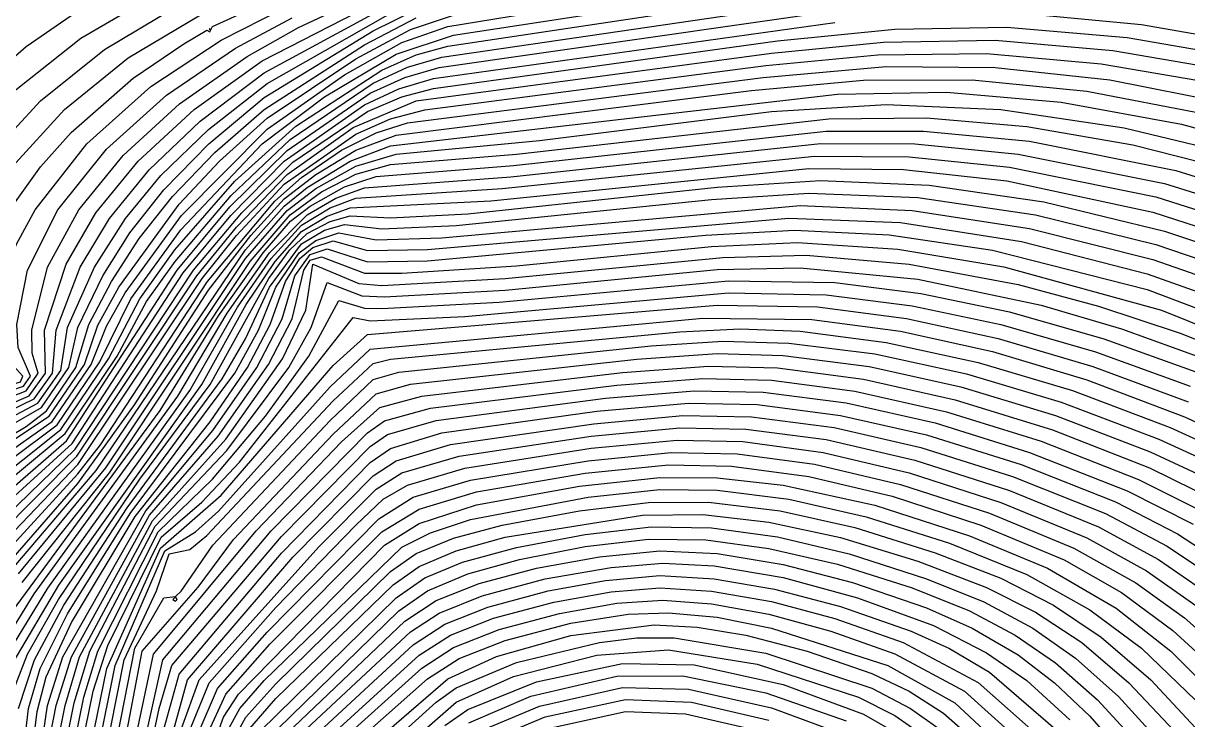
# Model space of a CAD drawing. Header units: inches. Extents: x 2608994 to 2618701, y 1261813 to 1271655.
# Drawn here: x 2615833.5 to 2616321, y 1263285.6 to 1263577.3 of the extents above; entities that cross this region are included whole.
import ezdxf

# ---------------------------------------------------------------- set-up
doc = ezdxf.new("R2010")
doc.units = ezdxf.units.IN
doc.header["$MEASUREMENT"] = 0

msp = doc.modelspace()

# ---------------------------------------------------------------- linework, layer by layer
for points, elevation in [([(2615460.4, 1263414.56), (2615514.71, 1263392.32), (2615549.2, 1263375.59), (2615592.4, 1263350.34), (2615614, 1263339.89), (2615636.8, 1263333.08), (2615653.6, 1263332.62), (2615669.2, 1263338.37), (2615698, 1263362.15), (2615719.6, 1263374.74), (2615780.8, 1263402.26), (2615834.8, 1263423.28), (2615839.73, 1263430.72), (2615837.33, 1263439.12), (2615837.09, 1263448.72), (2615843.68, 1263475.12), (2615856.78, 1263499.12), (2615875.33, 1263521.92), (2615898.96, 1263543.52), (2615927.2, 1263563.33), (2615948.8, 1263575.45), (2616001.6, 1263600.4)], 291), ([(2615460.87, 1263346.72), (2615495.87, 1263322.72), (2615516.55, 1263305.92), (2615623.6, 1263210.08), (2615635.6, 1263201.68), (2615645.2, 1263199.87), (2615652.4, 1263203.15), (2615659.6, 1263209.59), (2615692.76, 1263249.52), (2615708.17, 1263273.52), (2615718.76, 1263303.52), (2615732.37, 1263322.72), (2615747.8, 1263337.12), (2615789.12, 1263370.72), (2615845.6, 1263410.48), (2615862.02, 1263434.32), (2615868.4, 1263450.35), (2615876.2, 1263464.32), (2615899.75, 1263496.72), (2615935.6, 1263532.94), (2615968, 1263555.67), (2615992, 1263569.19), (2616011.2, 1263575.94), (2616157.6, 1263599.9)], 298), ([(2615439.69, 1263349.12), (2615490.95, 1263313.12), (2615544.88, 1263263.92), (2615600.74, 1263207.52), (2615616.81, 1263188.32), (2615633.2, 1263165.19), (2615706.4, 1263233.8), (2615712.4, 1263252.79), (2615713.53, 1263273.52), (2615717.63, 1263286.72), (2615724.47, 1263302.32), (2615734, 1263316.12), (2615790, 1263365.92), (2615847.71, 1263409.12), (2615865.61, 1263435.52), (2615878.58, 1263461.92), (2615899.44, 1263490.72), (2615933.57, 1263526.72), (2615959.6, 1263546.44), (2615989.6, 1263564.32), (2616013.6, 1263572.3), (2616190, 1263599.42)], 299), ([(2615458.37, 1263406.72), (2615510.53, 1263383.92), (2615543.09, 1263367.12), (2615588.8, 1263338.81), (2615612.8, 1263326.44), (2615634.4, 1263319.33), (2615653.6, 1263318.24), (2615662, 1263320.41), (2615670.4, 1263324.87), (2615700.58, 1263352.72), (2615722, 1263366.98), (2615783.2, 1263398.31), (2615836, 1263421.27), (2615842.87, 1263430.72), (2615842.44, 1263448.72), (2615851.43, 1263476.32), (2615863.95, 1263497.92), (2615881.67, 1263519.52), (2615905.13, 1263541.12), (2615933.61, 1263561.52), (2616001.6, 1263596.53)], 292), ([(2615454.43, 1263399.52), (2615506.09, 1263375.52), (2615538.4, 1263357.72), (2615585.2, 1263326.88), (2615611.6, 1263312.34), (2615634.4, 1263304.31), (2615654.8, 1263303.35), (2615664.4, 1263306.27), (2615672.8, 1263311.67), (2615704.16, 1263344.32), (2615728.81, 1263362.32), (2615784.4, 1263393.88), (2615838.05, 1263419.92), (2615845.78, 1263430.72), (2615847.25, 1263448.72), (2615857.42, 1263475.12), (2615869.6, 1263495.52), (2615886.18, 1263515.92), (2615907.64, 1263536.32), (2615934.4, 1263556.54), (2615996.8, 1263590.42)], 293), ([(2615785.49, 1263356.32), (2615849.2, 1263407.11), (2615869.22, 1263436.72), (2615882.32, 1263461.92), (2615896.95, 1263482.32), (2615922.11, 1263511.12), (2615947.6, 1263534.21), (2615983.6, 1263557.67), (2615998, 1263564.02), (2616011.2, 1263567.69), (2616185.2, 1263593.88)], 300), ([(2615388.4, 1263462.29), (2615531.73, 1263415.12), (2615564.8, 1263401.81), (2615617.6, 1263377.05), (2615635.6, 1263372.42), (2615651.2, 1263371.92), (2615662, 1263374.81), (2615687.2, 1263389.52), (2615719.6, 1263401.97), (2615829.27, 1263428.32), (2615820.73, 1263434.32), (2615816.23, 1263442.72), (2615814.15, 1263455.92), (2615815.89, 1263470.32), (2615821.25, 1263485.92), (2615829.62, 1263501.52), (2615840.76, 1263517.12), (2615853.53, 1263531.52), (2615879.53, 1263554.32), (2615900.8, 1263568.67), (2615910.4, 1263574.36), (2615911.6, 1263573.67), (2615912.8, 1263575.97), (2615940.4, 1263588.57)], 288), ([(2615449.6, 1263473.19), (2615521.6, 1263445.74), (2615580.06, 1263427.12), (2615617.6, 1263411.61), (2615632, 1263408.23), (2615644, 1263407.95), (2615669.2, 1263416.95), (2615738.8, 1263435.1), (2615758, 1263434.81), (2615765.2, 1263429.75), (2615768.8, 1263429.12), (2615776, 1263429.6), (2615781.34, 1263431.92), (2615772.57, 1263436.72), (2615777.45, 1263470.32), (2615788.3, 1263496.72), (2615806.89, 1263524.32), (2615830.59, 1263549.52), (2615857.6, 1263571.04), (2615887.6, 1263588.67)], 285), ([(2615452, 1263382.25), (2615500.69, 1263356.32), (2615532.4, 1263335.96), (2615586.4, 1263295.9), (2615612.8, 1263279.62), (2615635.6, 1263270.32), (2615653.6, 1263269.37), (2615665.6, 1263274.01), (2615676.4, 1263282.81), (2615710.42, 1263327.52), (2615732.13, 1263347.92), (2615786.94, 1263385.12), (2615841.16, 1263416.32), (2615852.64, 1263433.12), (2615856.4, 1263449.92), (2615866.87, 1263471.52), (2615878.19, 1263489.52), (2615892.38, 1263507.52), (2615911.21, 1263526.72), (2615934.4, 1263546.14), (2615980, 1263574.07), (2616006.4, 1263587.16)], 295), ([(2615791.97, 1263356.32), (2615851.09, 1263405.52), (2615872.84, 1263437.92), (2615885.17, 1263460.72), (2615897.12, 1263477.52), (2615920.59, 1263505.12), (2615945.2, 1263528.63), (2615980, 1263552.16), (2615994.4, 1263558.84), (2616008.8, 1263563.07), (2616181.6, 1263588.48)], 301), ([(2615388.4, 1263454.16), (2615472.28, 1263427.12), (2615522.12, 1263409.12), (2615558.89, 1263393.52), (2615599.6, 1263372.34), (2615617.6, 1263364.64), (2615636.8, 1263359.69), (2615652.4, 1263359.33), (2615664.4, 1263362.82), (2615691.04, 1263380.32), (2615718.17, 1263392.32), (2615832.33, 1263427.12), (2615833.37, 1263429.52), (2615826.76, 1263436.72), (2615823.66, 1263446.32), (2615823.39, 1263458.32), (2615825.86, 1263471.52), (2615830.77, 1263484.72), (2615838.57, 1263499.12), (2615860.19, 1263526.72), (2615886.98, 1263550.72), (2615916.4, 1263570.12), (2615942.8, 1263583.63)], 289), ([(2615429.2, 1263458.95), (2615545.04, 1263419.92), (2615617.6, 1263388.96), (2615635.6, 1263384.55), (2615650, 1263384.21), (2615659.6, 1263386.78), (2615683.6, 1263399.05), (2615719.6, 1263411.23), (2615742.4, 1263416.37), (2615784.4, 1263421.8), (2615812.65, 1263429.52), (2615812.72, 1263431.92), (2615806.81, 1263441.52), (2615804.37, 1263448.72), (2615804.46, 1263467.92), (2615812.8, 1263491.92), (2615828.85, 1263517.12), (2615850.79, 1263541.12), (2615877.51, 1263562.72), (2615907.77, 1263580.72)], 287), ([(2615434, 1263467.42), (2615503.6, 1263442.43), (2615560, 1263424.34), (2615617.6, 1263400.47), (2615633.2, 1263396.66), (2615647.6, 1263396.21), (2615654.8, 1263397.89), (2615677.2, 1263407.92), (2615726.8, 1263422.41), (2615750.8, 1263426.56), (2615778.4, 1263425.33), (2615798.8, 1263431.58), (2615799.66, 1263433.12), (2615793.72, 1263441.52), (2615791.18, 1263449.92), (2615792.31, 1263470.32), (2615801.96, 1263495.52), (2615818.55, 1263520.72), (2615840.73, 1263544.72), (2615867.51, 1263566.32), (2615897.2, 1263583.97)], 286), ([(2615452.96, 1263391.12), (2615503.63, 1263365.92), (2615537.72, 1263345.52), (2615587.6, 1263310.63), (2615611.6, 1263296.84), (2615634.4, 1263288.18), (2615653.6, 1263287.11), (2615664.4, 1263290.4), (2615672.8, 1263295.74), (2615707.42, 1263335.92), (2615731.6, 1263355.85), (2615786.4, 1263389.92), (2615839.6, 1263418.13), (2615849.22, 1263431.92), (2615852.11, 1263449.92), (2615863.4, 1263475.12), (2615876.33, 1263495.52), (2615891.18, 1263513.52), (2615911.01, 1263532.72), (2615935.6, 1263552.1), (2615993.2, 1263584.83)], 294), ([(2615455.6, 1263483.36), (2615537.93, 1263449.92), (2615585.2, 1263435.29), (2615616.4, 1263422.83), (2615628.4, 1263419.83), (2615639.2, 1263419.38), (2615712.4, 1263441.73), (2615736.4, 1263446.09), (2615747.2, 1263450.12), (2615754.01, 1263458.32), (2615767.49, 1263488.32), (2615779.4, 1263508.72), (2615794.67, 1263529.12), (2615812.53, 1263548.32), (2615834.7, 1263567.52), (2615857.6, 1263583.27)], 284), ([(2615788.31, 1263375.52), (2615844.4, 1263412.7), (2615859.14, 1263434.32), (2615864.8, 1263450.78), (2615873.49, 1263466.72), (2615898.74, 1263501.52), (2615915.71, 1263519.52), (2615935.6, 1263537.46), (2615972.8, 1263562.37), (2615995.6, 1263574.6), (2616013.6, 1263580.59)], 297), ([(2615794.37, 1263352.72), (2615851.6, 1263402.39), (2615897.96, 1263473.92), (2615920.05, 1263500.32), (2615944, 1263524.04), (2615978.8, 1263547.96), (2615993.2, 1263554.56), (2616007.6, 1263558.69), (2616178, 1263583.1)], 302), ([(2616257.2, 1263580.87), (2616301.6, 1263576.77), (2616347.2, 1263568.83), (2616391.6, 1263557.49), (2616434.8, 1263542.88), (2616479.2, 1263523.97), (2616524.8, 1263500.73), (2616568, 1263475.01)], 303), ([(2615453.33, 1263371.92), (2615499.2, 1263345.52), (2615526.94, 1263326.32), (2615585.2, 1263280.37), (2615614, 1263260.89), (2615635.6, 1263250.85), (2615652.4, 1263249.46), (2615663.2, 1263253.63), (2615674, 1263262.94), (2615689.6, 1263282.19), (2615714.96, 1263321.52), (2615732.8, 1263340.1), (2615788, 1263380.61), (2615834.8, 1263408.46), (2615843.2, 1263414.94), (2615855.61, 1263433.12), (2615860.98, 1263451.12), (2615870.42, 1263469.12), (2615882.07, 1263487.12), (2615896, 1263504.76), (2615913.66, 1263523.12), (2615934.4, 1263541.21), (2615976.4, 1263568.25), (2615998, 1263579.48)], 296), ([(2615458.79, 1263423.52), (2615515.71, 1263401.92), (2615553.05, 1263385.12), (2615596, 1263361.5), (2615616.4, 1263352.3), (2615636.8, 1263346.66), (2615653.6, 1263346.34), (2615668, 1263351.38), (2615694.4, 1263371.04), (2615718.4, 1263383.28), (2615778.4, 1263406.39), (2615833.6, 1263425.25), (2615836.62, 1263429.52), (2615831.47, 1263441.52), (2615830.81, 1263451.12), (2615835.32, 1263473.92), (2615848.07, 1263499.12), (2615868.4, 1263524.53), (2615893.45, 1263547.12), (2615922.4, 1263566.77), (2615946.16, 1263579.52)], 290), ([(2615768.8, 1263314.98), (2615855.2, 1263398.87), (2615904.74, 1263473.92), (2615924.97, 1263497.92), (2615946.4, 1263519.16), (2615977.6, 1263540.28), (2615992, 1263546.5), (2616005.2, 1263549.92), (2616149.2, 1263569.86), (2616198.4, 1263574.83), (2616245.2, 1263575.63), (2616295.6, 1263571.3), (2616337.6, 1263564.1), (2616378.4, 1263554.09), (2616419.2, 1263540.96), (2616458.8, 1263525.07), (2616500.8, 1263504.86), (2616542.8, 1263481.38), (2616583.6, 1263455.18)], 304), ([(2615798.03, 1263350.32), (2615854, 1263401.3), (2615900.5, 1263472.72), (2615920.43, 1263496.72), (2615942.8, 1263519.54), (2615976.4, 1263543.13), (2615990.8, 1263549.86), (2616005.2, 1263554.09), (2616173.2, 1263577.6)], 303), ([(2615911.6, 1263574.51), (2615911.82, 1263574.72), (2615911.6, 1263574.99), (2615911.35, 1263574.72), (2615911.6, 1263574.51)], 287), ([(2615773.6, 1263313.12), (2615855.97, 1263395.92), (2615906.19, 1263471.52), (2615922.78, 1263491.92), (2615944, 1263513.98), (2615971.6, 1263533.64), (2615998, 1263544.74), (2616146.8, 1263564.71), (2616193.6, 1263569.35), (2616240.4, 1263570.12), (2616289.6, 1263565.87), (2616330.4, 1263558.91), (2616371.2, 1263548.97), (2616412, 1263535.94), (2616451.6, 1263520.18), (2616493.6, 1263500.04), (2616535.6, 1263476.64), (2616576.4, 1263450.56)], 305), ([(2615779.6, 1263312.25), (2615856.4, 1263392.52), (2615908.46, 1263470.32), (2615922.74, 1263488.32), (2615942.8, 1263509.82), (2615972.8, 1263530.85), (2615987.2, 1263537.26), (2616001.6, 1263540.96), (2616144.4, 1263559.56), (2616191.2, 1263564.06), (2616236.8, 1263564.59), (2616284.68, 1263560.32), (2616325.6, 1263553.26), (2616366.4, 1263543.23), (2616407.2, 1263530.11), (2616446.8, 1263514.28), (2616488.26, 1263494.32), (2616529.6, 1263471.24), (2616571.6, 1263444.36)], 306), ([(2615782, 1263307.49), (2615856.4, 1263388.58), (2615865.88, 1263400.72), (2615910.66, 1263469.12), (2615938.87, 1263502.72), (2615950, 1263512.66), (2615966.8, 1263524.13), (2615981.2, 1263531.32), (2615994.4, 1263535.52), (2616143.2, 1263554.55), (2616194.8, 1263559.1), (2616240.4, 1263558.71), (2616288.4, 1263553.56), (2616337.6, 1263543.85), (2616386.8, 1263529.74), (2616433.6, 1263512.06), (2616480.4, 1263489.96), (2616528.4, 1263463.02), (2616573.98, 1263433.12)], 307), ([(2615783.2, 1263300.58), (2615856.4, 1263384.55), (2615880.17, 1263417.52), (2615911.13, 1263465.52), (2615928.77, 1263488.32), (2615942.8, 1263503.68), (2615956, 1263513.99), (2615972.8, 1263524.08), (2615989.6, 1263530.42), (2616138.4, 1263549.12), (2616185.2, 1263553.43), (2616230.8, 1263553.54), (2616278.8, 1263548.77), (2616328, 1263539.39), (2616377.2, 1263525.61), (2616425.2, 1263507.78), (2616470.8, 1263486.55), (2616520, 1263459.2), (2616565.6, 1263429.39), (2616597.77, 1263404.32)], 308), ([(2615823.08, 1263341.92), (2615864.09, 1263389.92), (2615926.62, 1263482.32), (2615942.8, 1263500.61), (2615952.4, 1263508.45), (2615970.4, 1263519.56), (2615987.2, 1263525.94), (2616174.4, 1263547.61), (2616220, 1263548.4), (2616268, 1263544.16), (2616318.4, 1263534.95), (2616368.8, 1263521.12), (2616416.8, 1263503.53), (2616462.9, 1263482.32), (2616514, 1263453.99), (2616558.4, 1263424.79), (2616590.5, 1263399.52)], 309), ([(2615831.52, 1263346.72), (2615868.07, 1263391.12), (2615926.62, 1263478.72), (2615944, 1263498.81), (2615956, 1263508), (2615972.8, 1263517.36), (2615989.6, 1263522.5), (2616049.6, 1263528.1), (2616146.8, 1263540.24), (2616194.8, 1263543.31), (2616242.8, 1263541.14), (2616294.4, 1263533.53), (2616346, 1263521.02), (2616396.4, 1263504.06), (2616445.6, 1263482.76), (2616498.4, 1263454.53), (2616544.95, 1263424.72), (2616578.8, 1263398.46)], 310), ([(2615833.09, 1263343.12), (2615869.6, 1263389.06), (2615928.48, 1263477.52), (2615945.2, 1263497.04), (2615958.4, 1263506.6), (2615972.8, 1263514.01), (2615987.2, 1263518.06), (2616040, 1263522.45), (2616170.8, 1263537.25), (2616211.6, 1263537.62), (2616253.6, 1263534), (2616298, 1263526.37), (2616343.6, 1263514.78), (2616386.8, 1263500.26), (2616430, 1263482.17), (2616473.2, 1263460.29), (2616516.4, 1263434.76), (2616547.8, 1263412.72), (2616578.8, 1263387.38)], 311), ([(2615825.59, 1263326.32), (2615890.91, 1263415.12), (2615915.31, 1263454.72), (2615933.96, 1263481.12), (2615945.42, 1263494.32), (2615953.6, 1263500.64), (2615968, 1263508.73), (2615981.2, 1263513.09), (2616038.8, 1263517.72), (2616169.6, 1263532.1), (2616210.4, 1263532.13), (2616254.8, 1263527.83), (2616316, 1263515.6), (2616376, 1263496.93), (2616434.8, 1263471.99), (2616493.28, 1263440.32), (2616529.55, 1263416.32), (2616564.43, 1263388.72), (2616597.86, 1263357.52)], 312), ([(2615819.6, 1263308.32), (2615838.05, 1263338.32), (2615898.29, 1263421.12), (2615918.9, 1263455.92), (2615936.61, 1263481.12), (2615952.4, 1263497.07), (2615964.4, 1263504), (2615976.4, 1263508.34), (2616037.6, 1263512.98), (2616167.2, 1263526.88), (2616206.8, 1263526.77), (2616250, 1263522.51), (2616311.2, 1263510.19), (2616371.2, 1263491.41), (2616430, 1263466.38), (2616488.84, 1263434.32), (2616524.8, 1263409.96), (2616559.89, 1263381.52), (2616592.53, 1263350.32)], 313), ([(2615824.9, 1263309.52), (2615843.76, 1263340.72), (2615903.23, 1263423.52), (2615923.23, 1263458.32), (2615937.35, 1263478.72), (2615950, 1263492.71), (2615962, 1263499.91), (2615972.8, 1263503.95), (2616034, 1263508.01), (2616164.8, 1263521.66), (2616204.4, 1263521.36), (2616246.4, 1263517.04), (2616307.6, 1263504.51), (2616367.6, 1263485.49), (2616427.6, 1263459.65), (2616484.33, 1263428.32), (2616520.62, 1263403.12), (2616555.26, 1263374.32), (2616588.21, 1263341.92)], 314), ([(2615829.36, 1263309.52), (2615848.46, 1263341.92), (2615908.22, 1263425.92), (2615926.8, 1263459.52), (2615938.97, 1263477.52), (2615950, 1263490.08), (2615960.8, 1263496.5), (2615970.4, 1263500.01), (2616029.2, 1263502.94), (2616162.4, 1263516.45), (2616202, 1263515.97), (2616245.2, 1263511.24), (2616306.4, 1263498.22), (2616366.4, 1263478.7), (2616426.44, 1263452.32), (2616481.6, 1263421.12), (2616518.32, 1263394.72), (2616553.11, 1263364.72), (2616584.78, 1263332.32)], 315), ([(2615828.4, 1263295.12), (2615835.33, 1263313.12), (2615848.32, 1263335.92), (2615882.33, 1263386.32), (2615911.71, 1263425.92), (2615936.36, 1263470.32), (2615945.19, 1263482.32), (2615952.4, 1263489.18), (2615962, 1263494.28), (2615970.4, 1263496.65), (2615987.2, 1263495.79), (2616019.6, 1263497.52), (2616124, 1263508.59), (2616167.2, 1263511.45), (2616212.8, 1263509.51), (2616260.8, 1263502.44), (2616311.2, 1263490.23), (2616361.6, 1263473.31), (2616409.6, 1263452.72), (2616455.93, 1263428.32), (2616495.75, 1263401.92), (2616532.7, 1263371.92), (2616563.71, 1263341.92), (2616593.12, 1263308.32)], 316), ([(2615831.59, 1263290.32), (2615838.26, 1263310.72), (2615850.58, 1263333.52), (2615877.07, 1263374.32), (2615916.85, 1263428.32), (2615926.61, 1263445.12), (2615936.58, 1263466.72), (2615950, 1263484.94), (2615959.6, 1263490.56), (2615968, 1263493), (2615983.6, 1263491.16), (2616014.8, 1263492.52), (2616121.6, 1263503.47), (2616162.4, 1263506.18), (2616208, 1263504.31), (2616257.2, 1263497), (2616307.6, 1263484.61), (2616359.2, 1263467.04), (2616407.2, 1263446.15), (2616451.71, 1263422.32), (2616491.2, 1263395.48), (2616529.45, 1263363.52), (2616560.49, 1263332.32), (2616589.67, 1263297.52)], 317), ([(2615832.99, 1263266.32), (2615835.67, 1263290.32), (2615840.68, 1263307.12), (2615852.11, 1263329.92), (2615878.34, 1263371.92), (2615922.06, 1263430.72), (2615932.05, 1263448.72), (2615939.29, 1263466.72), (2615949.04, 1263481.12), (2615956, 1263486.35), (2615965.6, 1263489.51), (2615981.2, 1263486.56), (2616008.8, 1263487.47), (2616158.8, 1263500.95), (2616205.6, 1263498.91), (2616254.8, 1263491.34), (2616306.4, 1263478.31), (2616358, 1263460.31), (2616407.2, 1263438.43), (2616448, 1263415.97), (2616488.54, 1263387.52), (2616526.01, 1263355.12), (2616553.82, 1263326.32), (2616579.64, 1263295.12)], 318), ([(2615820.73, 1263188.32), (2615836.68, 1263267.52), (2615839.36, 1263289.12), (2615843.19, 1263303.52), (2615853.7, 1263326.32), (2615880.4, 1263370.72), (2615911.8, 1263410.32), (2615927.36, 1263433.12), (2615936.94, 1263451.12), (2615943.29, 1263469.12), (2615949.37, 1263478.72), (2615954.8, 1263483.35), (2615963.2, 1263486.12), (2615977.6, 1263482.09), (2616002.8, 1263482.46), (2616154, 1263495.71), (2616200.8, 1263493.77), (2616251.34, 1263485.92), (2616304, 1263472.39), (2616356.99, 1263453.52)], 319), ([(2615822.95, 1263183.52), (2615840.38, 1263268.72), (2615843.67, 1263291.52), (2615850.14, 1263311.92), (2615884.8, 1263373.12), (2615912.94, 1263406.72), (2615931.34, 1263433.12), (2615941.9, 1263453.52), (2615947.16, 1263471.52), (2615953.6, 1263480.42), (2615960.8, 1263482.8), (2615977.6, 1263477.32), (2616002.8, 1263477.75), (2616119.2, 1263488.54), (2616156.4, 1263490.6), (2616196, 1263488.65), (2616239.2, 1263482.28), (2616304, 1263465.73), (2616368.21, 1263441.52), (2616423.31, 1263413.92), (2616472.02, 1263380.32), (2616512.62, 1263344.32), (2616549.37, 1263303.52), (2616584.26, 1263255.52)], 320), ([(2615826.03, 1263182.32), (2615847.38, 1263291.52), (2615853.67, 1263311.92), (2615886.4, 1263371.32), (2615915.08, 1263404.32), (2615936.24, 1263434.32), (2615946.06, 1263453.52), (2615950.92, 1263473.92), (2615953.6, 1263478.1), (2615958.4, 1263479.42), (2615976.4, 1263472.65), (2615992, 1263472.54), (2616040, 1263475.62), (2616121.6, 1263483.81), (2616157.6, 1263485.4), (2616199.6, 1263482.65), (2616244, 1263475.26), (2616310, 1263457.06), (2616377.2, 1263430.07)], 321), ([(2615829.12, 1263181.12), (2615851.02, 1263291.52), (2615857.11, 1263311.92), (2615887.6, 1263368.96), (2615918.3, 1263403.12), (2615942.12, 1263436.72), (2615951.86, 1263457.12), (2615954.8, 1263476.37), (2615974, 1263468.29), (2615983.6, 1263467.51), (2616035.2, 1263470.41), (2616126.4, 1263479.23), (2616161.2, 1263480.09), (2616204.4, 1263476.36), (2616250, 1263467.8), (2616283.6, 1263458.85), (2616317.84, 1263447.52), (2616352, 1263434.01)], 322), ([(2615831.92, 1263178.72), (2615854.85, 1263292.72), (2615861.46, 1263314.32), (2615888.8, 1263366.63), (2615918.73, 1263398.32), (2615944.68, 1263433.12), (2615954, 1263449.92), (2615960.8, 1263468.72), (2615975.2, 1263463.13), (2615984.8, 1263462.69), (2616035.2, 1263465.55), (2616124, 1263474.1), (2616158.8, 1263474.89), (2616208, 1263470.1), (2616259.6, 1263459.21), (2616293.2, 1263449.31), (2616328, 1263436.79)], 323), ([(2615823.33, 1263139.12), (2615835.3, 1263178.72), (2615858.89, 1263295.12), (2615864.69, 1263314.32), (2615890, 1263364.32), (2615912.76, 1263386.32), (2615935, 1263412.72), (2615953.01, 1263437.92), (2615965.6, 1263461.18), (2615976.4, 1263457.94), (2615983.6, 1263457.75), (2616032.8, 1263460.46), (2616128.8, 1263469.44), (2616173.2, 1263468.71), (2616209.2, 1263464.13), (2616246.4, 1263456.37), (2616285.86, 1263445.12), (2616324.4, 1263431.26)], 324), ([(2615826.99, 1263139.12), (2615838.12, 1263176.32), (2615862.86, 1263297.52), (2615868.91, 1263316.72), (2615891.2, 1263362.05), (2615908.27, 1263376.72), (2615924.06, 1263393.52), (2615971.6, 1263453.99), (2615978.8, 1263452.62), (2616018.4, 1263454.44), (2616128.8, 1263464.43), (2616169.6, 1263463.58), (2616205.6, 1263458.97), (2616242.8, 1263451.13), (2616282.4, 1263439.71), (2616322, 1263425.3)], 325), ([(2615855.44, 1262852.32), (2615847.26, 1262891.92), (2615838.16, 1262992.72), (2615834.66, 1263095.92), (2615830.46, 1263137.92), (2615844.5, 1263189.52), (2615868.56, 1263307.12), (2615890.99, 1263357.52), (2615916.4, 1263379.65), (2615963.2, 1263433.89), (2615977.6, 1263446.9), (2616124, 1263459.15), (2616166, 1263458.47), (2616203.2, 1263453.62), (2616241.6, 1263445.29), (2616281.2, 1263433.59), (2616321.14, 1263418.72)], 326), ([(2615859.81, 1262859.52), (2615851.6, 1262897.92), (2615842.84, 1262999.92), (2615839.13, 1263094.72), (2615833.87, 1263130.72), (2615834.11, 1263137.92), (2615840.17, 1263157.12), (2615850.06, 1263199.12), (2615872.06, 1263308.32), (2615892.8, 1263356.32), (2615905.6, 1263364.32), (2615915.2, 1263372.97), (2615962, 1263425.01), (2615978.8, 1263440.85), (2616118, 1263453.76), (2616163.6, 1263453.27), (2616200.8, 1263448.29), (2616239.2, 1263439.79), (2616278.8, 1263427.88), (2616319.6, 1263412.43), (2616352, 1263397.65)], 327), ([(2615877.35, 1262835.52), (2615863.75, 1262867.92), (2615855.93, 1262903.92), (2615848, 1262998.72), (2615843.76, 1263091.12), (2615837.56, 1263136.72), (2615855.89, 1263209.92), (2615875.8, 1263310.72), (2615889.37, 1263339.52), (2615894.59, 1263355.12), (2615903.2, 1263356.92), (2615910.4, 1263362.72), (2615963.2, 1263419.12), (2615980, 1263434.74), (2615987.2, 1263436.53), (2616108.4, 1263448.08), (2616133.6, 1263449.29), (2616158.8, 1263448.28), (2616194.8, 1263443.63), (2616233.2, 1263435.25), (2616272.8, 1263423.42), (2616313.6, 1263408.03), (2616345.39, 1263393.52)], 328), ([(2615880.51, 1262845.12), (2615867.99, 1262875.12), (2615860.24, 1262909.92), (2615853.1, 1262997.52), (2615848.41, 1263087.52), (2615841.01, 1263135.52), (2615861.45, 1263219.52), (2615880.26, 1263315.52), (2615892.4, 1263336.6), (2615897.2, 1263337.17), (2615899.6, 1263339.38), (2615912.91, 1263358.72), (2615962, 1263410.88), (2615980, 1263428.03), (2615990.8, 1263431.18), (2616096.4, 1263442.12), (2616126.4, 1263444.07), (2616154, 1263443.29), (2616190, 1263438.77), (2616228.4, 1263430.43), (2616268, 1263418.6), (2616308.93, 1263403.12), (2616340, 1263388.79)], 329), ([(2615884.21, 1262853.52), (2615872, 1262882.87), (2615864.54, 1262915.92), (2615853.07, 1263083.92), (2615844.47, 1263134.32), (2615867.81, 1263232.72), (2615883.36, 1263314.32), (2615906.8, 1263341.12), (2615921.48, 1263361.12), (2615963.2, 1263405.2), (2615981.2, 1263422.03), (2615995.6, 1263426.09), (2616090.4, 1263436.58), (2616124, 1263438.91), (2616151.6, 1263438.12), (2616187.6, 1263433.52), (2616226, 1263425.02), (2616265.6, 1263412.99), (2616305.2, 1263397.85), (2616334.93, 1263383.92)], 330), ([(2615887.2, 1262863.12), (2615875.6, 1262891.72), (2615868.81, 1262921.92), (2615857.74, 1263080.32), (2615848.12, 1263134.32), (2615859.91, 1263179.92), (2615888.1, 1263313.12), (2615931, 1263364.72), (2615966.8, 1263401.93), (2615982.85, 1263416.32), (2616000.4, 1263421.11), (2616084.4, 1263431.01), (2616120.4, 1263433.72), (2616149.2, 1263432.96), (2616185.2, 1263428.27), (2616223.6, 1263419.63), (2616264.4, 1263406.98), (2616304.96, 1263391.12), (2616332.8, 1263377.46)], 331), ([(2615902.14, 1262852.32), (2615891.32, 1262870.32), (2615879.96, 1262897.92), (2615873.06, 1262927.92), (2615862.66, 1263074.32), (2615853.06, 1263135.52), (2615892.03, 1263310.72), (2615937.35, 1263364.72), (2615977.6, 1263405.71), (2615984.8, 1263410.82), (2616004, 1263416.05), (2616082, 1263425.76), (2616118, 1263428.55), (2616146.8, 1263427.8), (2616181.6, 1263423.26), (2616220, 1263414.58), (2616259.6, 1263402.26), (2616300.4, 1263386.27), (2616328, 1263372.45)], 332), ([(2615904.55, 1262861.92), (2615893.6, 1262880.99), (2615883.2, 1262907.52), (2615876.93, 1262936.32), (2615867.82, 1263065.92), (2615857.98, 1263128.32), (2615858.42, 1263139.12), (2615890.48, 1263290.32), (2615895.77, 1263308.32), (2615941.6, 1263362.29), (2615978.8, 1263400.08), (2615986, 1263404.99), (2616006.4, 1263410.86), (2616077.2, 1263420.22), (2616114.4, 1263423.33), (2616143.2, 1263422.74), (2616178, 1263418.26), (2616215.2, 1263409.89), (2616254.8, 1263397.57), (2616295.66, 1263381.52), (2616323.2, 1263367.47)], 333), ([(2615921.2, 1262852.43), (2615907.7, 1262870.32), (2615897.46, 1262888.32), (2615887.12, 1262914.72), (2615880.95, 1262943.52), (2615872.42, 1263063.52), (2615862.9, 1263125.92), (2615863.72, 1263142.72), (2615891.83, 1263279.52), (2615898.82, 1263304.72), (2615941.6, 1263355.39), (2615978.8, 1263393.3), (2615987.2, 1263399.21), (2616008.8, 1263405.71), (2616073.6, 1263414.77), (2616112, 1263418.15), (2616140.8, 1263417.59), (2616175.6, 1263413.06), (2616211.6, 1263404.9), (2616251.2, 1263392.49), (2616290.8, 1263376.85), (2616316.67, 1263363.52), (2616342.42, 1263346.72)], 334), ([(2615922.04, 1262863.12), (2615909.99, 1262879.92), (2615899.6, 1262899.1), (2615890.28, 1262924.32), (2615884.94, 1262950.72), (2615877.37, 1263057.52), (2615867.73, 1263124.72), (2615867.51, 1263135.52), (2615869.58, 1263149.92), (2615893.6, 1263270.87), (2615902.35, 1263302.32), (2615946.4, 1263353.67), (2615980, 1263387.7), (2615989.6, 1263394.06), (2616012.4, 1263400.83), (2616072.4, 1263409.58), (2616109.6, 1263412.97), (2616138.4, 1263412.45), (2616172.92, 1263407.92), (2616209.2, 1263399.6), (2616247.6, 1263387.45), (2616286.56, 1263371.92), (2616312.4, 1263358.29), (2616337.6, 1263341.42)], 335), ([(2615899.77, 1263281.92), (2615907.14, 1263302.32), (2615957.2, 1263358.06), (2615981.2, 1263382.09), (2615992, 1263388.94), (2616016, 1263396), (2616071.2, 1263404.38), (2616108.4, 1263407.84), (2616136, 1263407.31), (2616169.6, 1263402.91), (2616206.8, 1263394.32), (2616246.4, 1263381.56), (2616283.6, 1263366.4), (2616308.8, 1263352.65), (2616333.01, 1263335.92)], 336), ([(2615903.56, 1263281.92), (2615911.37, 1263301.12), (2615939.2, 1263332.55), (2615972.8, 1263367.02), (2615984.13, 1263377.92), (2615994.4, 1263383.85), (2616018.4, 1263390.97), (2616071.2, 1263399.32), (2616107.2, 1263402.69), (2616134.8, 1263402.09), (2616168.4, 1263397.53), (2616204.4, 1263389.06), (2616242.8, 1263376.57), (2616278.8, 1263361.77), (2616303.76, 1263347.92), (2616326.8, 1263331.7)], 337), ([(2615906.8, 1263279.84), (2615914.83, 1263298.72), (2615935.6, 1263322.29), (2615982.4, 1263369.8), (2615996.8, 1263378.8), (2616020.8, 1263385.98), (2616070, 1263394.08), (2616104.8, 1263397.49), (2616132.4, 1263396.97), (2616164.8, 1263392.6), (2616200.8, 1263384.15), (2616238, 1263372.05), (2616273.26, 1263357.52), (2616299.2, 1263342.92), (2616319.6, 1263328.32), (2616340.65, 1263309.52)], 338), ([(2615910.4, 1263279.02), (2615918.27, 1263296.32), (2615936.8, 1263317.18), (2615983.6, 1263364.24), (2615999.2, 1263373.79), (2616023.2, 1263381.02), (2616068.8, 1263388.83), (2616103.6, 1263392.34), (2616130, 1263391.84), (2616162.4, 1263387.47), (2616197.2, 1263379.26), (2616234.41, 1263367.12), (2616269.2, 1263352.58), (2616293.2, 1263338.86), (2616314.8, 1263323.04), (2616335.94, 1263303.52)], 339), ([(2615912.61, 1263273.52), (2615917.33, 1263286.72), (2615923.6, 1263296.29), (2615984.8, 1263358.69), (2615999.2, 1263367.8), (2616023.2, 1263375.54), (2616066.4, 1263383.38), (2616100, 1263387.04), (2616124, 1263386.97), (2616151.6, 1263383.82), (2616190, 1263375.39), (2616229.6, 1263362.67), (2616262.22, 1263349.12), (2616291.04, 1263332.32), (2616313.92, 1263314.32), (2616337.87, 1263290.32)], 340), ([(2615918.92, 1263280.72), (2615924.23, 1263290.32), (2615934.4, 1263302.04), (2615992, 1263357.81), (2616004, 1263363.89), (2616020.8, 1263369.39), (2616070, 1263378.79), (2616100, 1263381.95), (2616124, 1263381.7), (2616154, 1263377.9), (2616186.4, 1263370.54), (2616221.2, 1263359.55), (2616253.6, 1263346.49), (2616280, 1263331.68), (2616301.67, 1263315.52), (2616324.4, 1263293.7)], 341), ([(2615922.05, 1263278.32), (2615926.75, 1263286.72), (2615939.2, 1263300.7), (2615987.2, 1263347.64), (2615998, 1263355.15), (2616013.6, 1263361.6), (2616034, 1263367.13), (2616066.4, 1263373.13), (2616095.2, 1263376.52), (2616120.4, 1263376.66), (2616150.4, 1263373.02), (2616181.6, 1263366.04), (2616215.2, 1263355.56), (2616242.8, 1263344.82), (2616264.74, 1263333.52), (2616284.8, 1263320.22), (2616305.53, 1263302.32), (2616327.88, 1263278.32)], 342), ([(2615928.42, 1263281.92), (2615939.2, 1263294.45), (2615988.4, 1263342.14), (2615999.2, 1263349.74), (2616014.8, 1263356.31), (2616035.2, 1263362.02), (2616092.8, 1263371.23), (2616118, 1263371.55), (2616145.6, 1263368.35), (2616175.6, 1263361.87), (2616208, 1263352.01), (2616236.8, 1263340.98), (2616257.2, 1263330.6), (2616276.64, 1263317.92), (2616296.34, 1263301.12), (2616317.82, 1263278.32)], 343), ([(2615932.58, 1263280.72), (2615989.6, 1263336.65), (2616001.6, 1263344.99), (2616017.36, 1263351.52), (2616040, 1263357.75), (2616068.8, 1263363.24), (2616096.4, 1263366.41), (2616121.6, 1263366.02), (2616149.2, 1263362.21), (2616179.24, 1263355.12), (2616211.6, 1263344.66), (2616235.6, 1263334.99), (2616256.08, 1263323.92), (2616274, 1263311.44), (2616292, 1263295.32), (2616312.93, 1263272.32)], 344), ([(2615934.4, 1263276.26), (2615990.8, 1263331.17), (2616002.8, 1263339.64), (2616019.6, 1263346.65), (2616041.2, 1263352.69), (2616068.8, 1263358.11), (2616095.2, 1263361.22), (2616119.2, 1263360.93), (2616145.6, 1263357.38), (2616174.4, 1263350.7), (2616205.6, 1263340.77), (2616229.6, 1263331.23), (2616248.8, 1263320.97), (2616265.6, 1263309.5), (2616283.23, 1263293.92), (2616304.09, 1263271.12)], 345), ([(2615938, 1263274.26), (2615993.2, 1263326.82), (2616006.4, 1263335.57), (2616024.4, 1263342.65), (2616048.4, 1263349.01), (2616074.8, 1263353.88), (2616100, 1263356.3), (2616124, 1263355.18), (2616151.6, 1263350.66), (2616180.61, 1263343.12), (2616211.6, 1263332.45), (2616230.8, 1263324.01), (2616250, 1263312.75), (2616265.17, 1263301.12), (2616280, 1263287.06), (2616300.23, 1263263.92)], 346), ([(2615941.6, 1263272.04), (2615995.6, 1263322.43), (2616007.6, 1263330.28), (2616025.6, 1263337.51), (2616052, 1263344.54), (2616079.6, 1263349.41), (2616101.2, 1263351.17), (2616122.8, 1263349.99), (2616151.6, 1263345.1), (2616182.8, 1263336.61), (2616214.51, 1263325.12), (2616236.8, 1263313.68), (2616253.6, 1263302.03), (2616271.59, 1263285.52)], 347), ([(2615942.8, 1263267.01), (2615996.8, 1263316.99), (2616010, 1263325.63), (2616028, 1263332.78), (2616053.2, 1263339.55), (2616077.2, 1263343.97), (2616100, 1263345.99), (2616122.8, 1263344.67), (2616148, 1263340.35), (2616175.6, 1263333.04), (2616205.18, 1263322.72), (2616221.2, 1263315.48), (2616238, 1263305.55), (2616265.6, 1263281.59)], 348), ([(2615897.2, 1263335.2), (2615897.9, 1263335.92), (2615897.2, 1263337.11), (2615896.16, 1263335.92), (2615897.2, 1263335.2)], 329), ([(2615945.2, 1263263.36), (2615999.2, 1263312.6), (2616012.4, 1263321), (2616030.4, 1263328.08), (2616055.6, 1263334.85), (2616079.6, 1263339.19), (2616100, 1263340.83), (2616121.6, 1263339.49), (2616146.8, 1263335.08), (2616173.2, 1263328), (2616201.89, 1263317.92), (2616233.2, 1263301.22), (2616259.04, 1263278.32)], 349), ([(2615947.07, 1263259.12), (2616000.4, 1263307.18), (2616013.6, 1263315.8), (2616032.8, 1263323.41), (2616058, 1263330.16), (2616082, 1263334.4), (2616101.2, 1263335.66), (2616121.6, 1263334.17), (2616145.6, 1263329.82), (2616171.6, 1263322.72), (2616198.4, 1263313.22), (2616227.54, 1263297.52), (2616252.88, 1263274.72)], 350), ([(2615948.8, 1263254.79), (2616002.8, 1263302.79), (2616016, 1263311.22), (2616035.2, 1263318.76), (2616062.8, 1263326.03), (2616086.8, 1263329.88), (2616103.6, 1263330.43), (2616124, 1263328.51), (2616146.8, 1263324.01), (2616195.41, 1263308.32), (2616223.47, 1263292.72), (2616247.87, 1263269.92)], 351), ([(2615950.92, 1263250.72), (2616011.2, 1263302.69), (2616031.6, 1263312.11), (2616062.8, 1263320.84), (2616097.6, 1263325.34), (2616115.6, 1263324.3), (2616136, 1263320.95), (2616161.69, 1263314.32), (2616188.8, 1263304.93), (2616204.41, 1263297.52), (2616218.8, 1263288.37), (2616232.85, 1263275.92)], 352), ([(2615955.76, 1263247.12), (2616006.4, 1263292.99), (2616014.8, 1263298.92), (2616040, 1263309.52), (2616074.8, 1263317.99), (2616090.4, 1263319.97), (2616106, 1263319.92), (2616144.4, 1263313.52), (2616188.8, 1263298.83), (2616204.99, 1263290.32), (2616216.76, 1263281.92)], 353), ([(2615967.83, 1263251.92), (2616014.8, 1263292.98), (2616038.8, 1263303.77), (2616073.6, 1263312.66), (2616103.6, 1263314.85), (2616140.8, 1263308.9), (2616183.18, 1263295.12), (2616198.4, 1263287.34), (2616210.4, 1263278.98)], 354), ([(2616010, 1263283.19), (2616019.6, 1263289.96), (2616048.4, 1263301.47), (2616084.4, 1263309.21), (2616114.4, 1263308.62), (2616151.6, 1263300.39), (2616185.2, 1263287.93), (2616198.4, 1263280.33)], 355), ([(2616020, 1263284.32), (2616046, 1263295.45), (2616082, 1263303.8), (2616109.6, 1263303.95), (2616144.4, 1263296.9), (2616178, 1263285.11)], 356), ([(2616022, 1263279.64), (2616049.6, 1263291.3), (2616084.4, 1263299.05), (2616112, 1263298.42), (2616146.8, 1263290.63), (2616176.59, 1263279.52)], 357), ([(2616024.4, 1263275.21), (2616052, 1263286.79), (2616085.6, 1263294.11), (2616113.2, 1263293), (2616145.6, 1263285.42)], 358), ([(2616053.2, 1263281.93), (2616085.6, 1263289.05), (2616110.8, 1263288.11), (2616142.78, 1263280.72)], 359)]:
    msp.add_lwpolyline(points, dxfattribs=dict(elevation=elevation))

doc.saveas('drawing.dxf')
